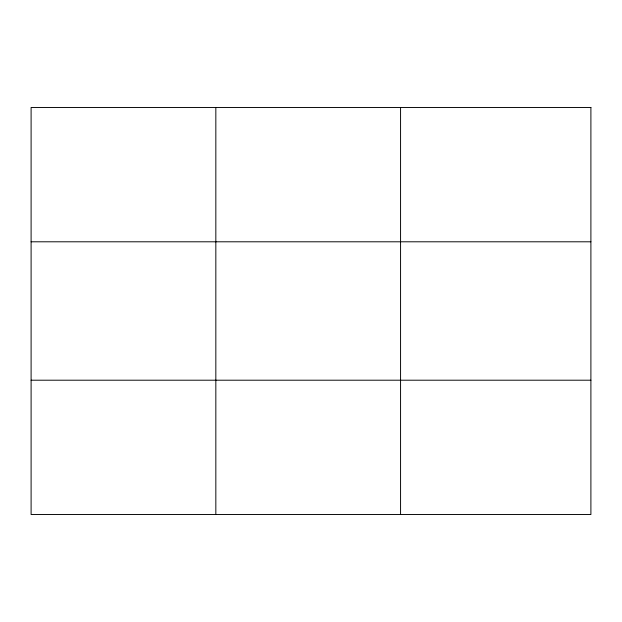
<?xml version="1.0" encoding="UTF-8"?>
<svg xmlns="http://www.w3.org/2000/svg" width="622" height="622" viewBox="0 0 622 622"><rect width="100%" height="100%" fill="white"/><g stroke="black" fill="none" stroke-linecap="round" stroke-linejoin="round"><path stroke-width="0.93" d="M215.834 107.466L215.834 514.534M400.568 107.466L400.568 514.534M31.1 241.795L590.9 241.795M31.1 380.205L590.9 380.205M590.9 107.466L590.9 514.534L31.1 514.534L31.1 107.466L590.9 107.466"/></g></svg>
